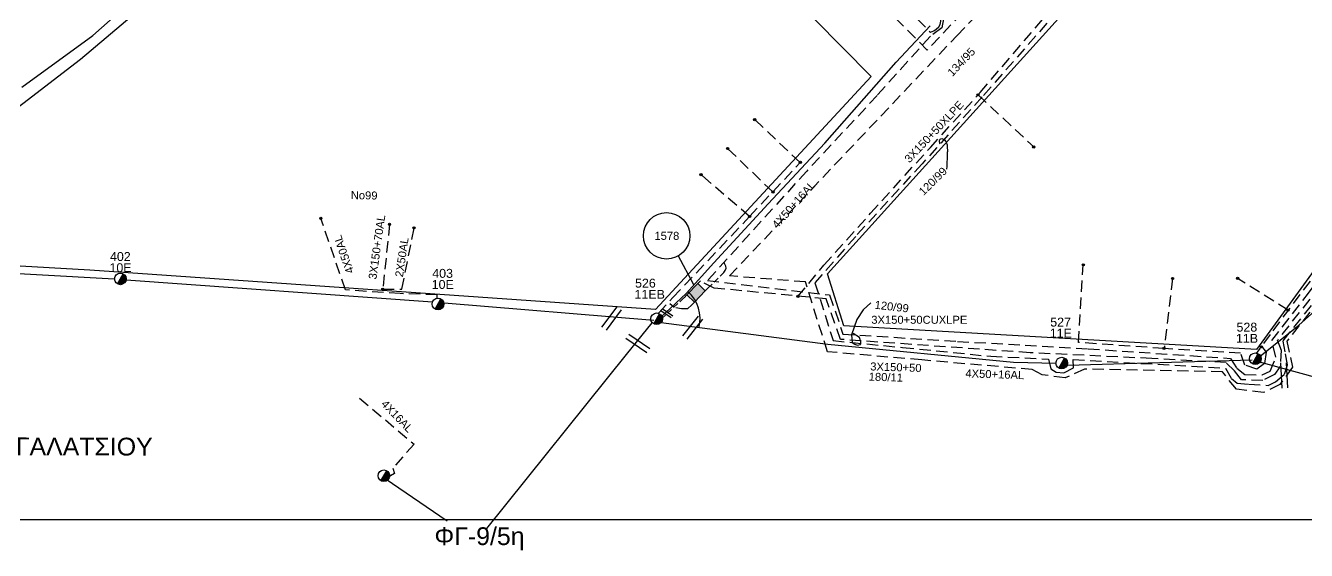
# Model space of a CAD drawing. Header units: millimetres. Extents: x 751 to 1825, y 360 to 872.
# Drawn here: x 971.9 to 1115.8, y 366.4 to 425.4 of the extents above; entities that cross this region are included whole.
import ezdxf

# ---------------------------------------------------------------- set-up
doc = ezdxf.new("R2010")
doc.units = ezdxf.units.MM
doc.linetypes.add('DASHED', pattern=[19.05, 12.7, -6.35])
for name, color, linetype in [('Link Box 4 Διευθύνσεων', 7, 'Continuous'), ('Άγνωστα', 7, 'Continuous'), ('Γέφυρες Εναέριου Δικτύου', 7, 'Continuous'), ('Γυμνά εναέρια ΧΤ (1Φ)   2x50AL', 7, 'Continuous'), ('Γυμνά εναέρια ΧΤ και ΦΟΠ (3Φ)   4x50+16AL', 7, 'Continuous'), ('Επιγραφές - Σχήματα', 7, 'Continuous'), ('Καλώδια ΧΤ   3x150+50AL', 7, 'DASHED'), ('Καλώδια ΧΤ   3x150+50AL XLPE', 7, 'DASHED'), ('Καλώδια ΧΤ   3x150AL+50XLPE', 7, 'DASHED'), ('Στύλος ΦΜ', 7, 'Continuous'), ('Στύλος ΦΜ @ 1', 7, 'Continuous'), ('Συνδέσεις', 7, 'Continuous'), ('Τομή', 7, 'Continuous'), ('Υπόβαθρο ΔΕΗ', 7, 'Continuous'), ('Υπόγεια καλώδια Δικτύου ΧΤ και Παρ. ΧΤ - 3X150+70 AL', 7, 'DASHED'), ('Υπόγεια καλώδια Παροχών ΧΤ   4x16AL', 7, 'DASHED'), ('Υπόγεια καλώδια Παροχών ΧΤ   4x50AL', 7, 'DASHED')]:
    doc.layers.add(name, color=color, linetype=linetype)
doc.styles.get("Standard").update_dxf_attribs({"font": 'ARIAL.TTF'})
doc.linetypes.add('SYN_LINE', pattern='A,0.5,-0.0001,["/\\/\\/\\/",Standard,S=0.1,R=0,X=0,Y=-0.05],-0.25', length=0.7501)

# ---------------------------------------------------------------- blocks, each defined once
blk = doc.blocks.new('ΥΠΑΡΧΩΝ ΤΣΙΜΕΝΤΕΝΙΟΣ ΣΤΥΛΟΣ')
at = {"layer": 'Στύλος ΦΜ'}
blk.add_hatch(color=256, dxfattribs=at).paths.add_polyline_path([(-1.29, -2.28, 0.574793), (2.62, 0, 0.268822), (1.3, 2.27)])
blk.add_line((-1.29, -2.28), (1.3, 2.27), dxfattribs=at)
blk.add_circle((0, 0), 2.62, dxfattribs=at)
at = {"layer": 'Στύλος ΦΜ', "flags": 4}
for tag, p in [('ΑΡΙΘΜΟΣ', (-4.68, 8.05)), ('ΤΥΠΟΣ', (-4.91, 3.03))]:
    blk.add_attdef(tag, p, '', height=4, dxfattribs=at)
blk = doc.blocks.new('ΤΟΜΗ')
at = {"layer": 'Τομή', "ltscale": 40}
for p, q in [((-5.68, 0), (5.68, 0)), ((5.68, -2.33), (-5.68, -2.33))]:
    blk.add_line(p, q, dxfattribs=at)
blk = doc.blocks.new('_ΣΥΝΔΕΣΗ')
at = {"layer": 'Συνδέσεις', "linetype": 'SYN_LINE', "ltscale": 40}
blk.add_hatch(color=256, dxfattribs=at).paths.add_polyline_path([(0.5, -0.01, 1), (-0.5, -0.01, 1)])
at = {"layer": 'Συνδέσεις'}
blk.add_circle((0, -0.01), 0.5, dxfattribs=at)
blk = doc.blocks.new('LINK BOX 4 ΑΝΑΧΩΡΗΣΕΩΝ')
at = {"layer": 'Link Box 4 Διευθύνσεων', "ltscale": 40}
blk.add_hatch(color=256, dxfattribs=at).paths.add_polyline_path([(-3.54, 0), (-3.54, -4.67), (3.54, -4.67), (3.54, 0)])
for p, q in [((-3.54, 0), (-5.33, 0)), ((5.33, 0), (3.54, 0)), ((-3.54, -4.67), (-5.33, -4.67)), ((5.33, -4.67), (3.54, -4.67))]:
    blk.add_line(p, q, dxfattribs=at)
blk.add_lwpolyline([(-3.54, -4.67), (-3.54, 0), (3.54, 0), (3.54, -4.67)], close=True, dxfattribs=at)

msp = doc.modelspace()

# ---------------------------------------------------------------- linework, layer by layer
at = {"layer": 'Άγνωστα', "color": 151, "linetype": 'DASHED', "ltscale": 0.1}
for points in [[(1042.99, 393.09), (1044.62, 394.84), (1053.25, 403.96), (1058.93, 410.03), (1053.84, 414.86)], [(1055.85, 406.74), (1050.78, 411.6)], [(1053.25, 403.96), (1047.78, 408.68)]]:
    msp.add_lwpolyline(points, dxfattribs=at)
at = {"layer": 'Άγνωστα', "color": 27, "linetype": 'DASHED', "ltscale": 0.1}
for points in [[(1100.8, 396.98), (1099.84, 389.12)], [(1113.8, 393.42), (1108.11, 397.01)]]:
    msp.add_lwpolyline(points, dxfattribs=at)
at = {"layer": 'Άγνωστα', "color": 173, "ltscale": 0.1}
msp.add_lwpolyline([(1161.24, 371), (1150.83, 375.43), (1149.66, 376.15), (1141.13, 378.33), (1131.65, 381.62), (1117.98, 385.54), (1110.47, 387.61)], dxfattribs=at)
at = {"layer": 'Άγνωστα', "color": 6, "ltscale": 0.1}
msp.add_lwpolyline([(1012.28, 374.48), (1019.26, 369.75)], dxfattribs=at)
at = {"layer": 'Γέφυρες Εναέριου Δικτύου', "ltscale": 0.1}
msp.add_arc((1043.77, 392.54), 3.91, 343.9683, 49.5528, dxfattribs=at)
at = {"layer": 'Γυμνά εναέρια ΧΤ (1Φ)   2x50AL', "color": 1, "linetype": 'DASHED', "ltscale": 0.1}
msp.add_lwpolyline([(1012.01, 395.79), (1014.16, 395.79), (1015.53, 402.68)], dxfattribs=at)
at = {"layer": 'Γυμνά εναέρια ΧΤ και ΦΟΠ (3Φ)   4x50+16AL', "color": 85, "ltscale": 0.1}
for points in [[(971.44, 418.52), (979.41, 424.33), (993.08, 436.48), (1002.55, 444.29)], [(1110.47, 388.12), (1114.99, 391.73), (1120.29, 396.45), (1128.29, 403.34)]]:
    msp.add_lwpolyline(points, dxfattribs=at)
at = {"layer": 'Γυμνά εναέρια ΧΤ και ΦΟΠ (3Φ)   4x50+16AL', "color": 30, "linetype": 'DASHED', "ltscale": 0.1}
for points in [[(1075.03, 426.36), (1075.05, 426.2), (1074.85, 425.2), (1073.59, 424.25), (1067.6, 417.59), (1059.67, 409.07), (1048.53, 396.78), (1048.53, 396.78)], [(1048.52, 396.77), (1062.24, 395.14), (1063.75, 390.74), (1076.64, 389.92), (1091.33, 389.08), (1107.32, 388.01), (1108.02, 386.91), (1108.93, 386.18), (1110.89, 386.15), (1111.78, 386.56), (1112.4, 388.13), (1111.96, 389.99)]]:
    msp.add_lwpolyline(points, dxfattribs=at)
at = {"layer": 'Γυμνά εναέρια ΧΤ και ΦΟΠ (3Φ)   4x50+16AL', "color": 2, "ltscale": 0.1}
msp.add_lwpolyline([(1043.25, 392.61), (1046.1, 395.29), (1049.21, 398.74), (1055.33, 405.39), (1061.72, 412.23), (1069.72, 421.31), (1073.54, 425.42)], dxfattribs=at)
at = {"layer": 'Γυμνά εναέρια ΧΤ και ΦΟΠ (3Φ)   4x50+16AL', "color": 1, "ltscale": 0.1}
for points in [[(956.93, 398.35), (981.81, 396.95)], [(983.16, 396.86), (1017.6, 394.35)], [(1018.9, 394.25), (1042.48, 392.3)]]:
    msp.add_lwpolyline(points, dxfattribs=at)
at = {"layer": 'Γυμνά εναέρια ΧΤ και ΦΟΠ (3Φ)   4x50+16AL', "color": 6, "ltscale": 0.1}
msp.add_lwpolyline([(1023.69, 368.88), (1039.4, 388.43), (1042.28, 392.02)], dxfattribs=at)
at = {"layer": 'Γυμνά εναέρια ΧΤ και ΦΟΠ (3Φ)   4x50+16AL', "color": 27, "ltscale": 0.1}
for points in [[(1087.7, 387.44), (1082.91, 387.56), (1062.03, 389.58), (1043.3, 392.01)], [(1109.75, 387.79), (1089, 387.22)]]:
    msp.add_lwpolyline(points, dxfattribs=at)
at = {"layer": 'Επιγραφές - Σχήματα', "ltscale": 0.1}
msp.add_lwpolyline([(1720, 856.45), (751.91, 856.45), (751.91, 369.88), (1720, 369.88)], close=True, dxfattribs=at)
for points in [[(1074.66, 412.1), (1074.6, 412.35), (1074.61, 412.53), (1074.66, 412.65), (1074.74, 412.7), (1074.85, 412.72), (1074.97, 412.69), (1075.09, 412.63), (1075.19, 412.55), (1075.28, 412.45), (1075.35, 412.35), (1075.39, 412.23), (1075.43, 412.12), (1075.45, 412.01), (1075.46, 411.9), (1075.47, 411.8), (1075.47, 411.7), (1075.47, 411.62), (1075.48, 411.55), (1075.48, 411.49), (1075.48, 411.42), (1075.48, 411.35), (1075.48, 411.27), (1075.47, 411.18), (1075.47, 411.07), (1075.47, 410.93), (1075.46, 410.77), (1075.45, 410.58), (1075.45, 410.38), (1075.44, 410.14), (1075.43, 409.88), (1075.41, 409.6), (1075.4, 409.29)], [(1066.87, 394.25), (1066.03, 393.45), (1065.3, 392.39), (1064.69, 390.66), (1064.78, 389.8), (1065.07, 389.6), (1065.33, 389.51), (1065.71, 389.57), (1065.75, 389.86), (1065.59, 390.34), (1064.91, 390.82)]]:
    msp.add_lwpolyline(points, dxfattribs=at)
at = {"layer": 'Επιγραφές - Σχήματα', "color": 7}
msp.add_lwpolyline([(1045.17, 399.61), (1046.96, 396.3)], dxfattribs=at)
at = {"layer": 'Επιγραφές - Σχήματα', "ltscale": 0.1}
msp.add_circle((1043.92, 401.79), 2.61, dxfattribs=at)
at = {"layer": 'Καλώδια ΧΤ   3x150+50AL', "color": 7, "ltscale": 0.1}
msp.add_lwpolyline([(1143.55, 410.12), (1135.59, 415.55), (1134.73, 416.13), (1130.88, 411), (1129.85, 411.04), (1119.81, 397.65), (1113.66, 389.96), (1114.27, 387.01), (1112.87, 385.08), (1111.04, 384.16), (1107.98, 384.55), (1106.4, 386.5), (1090.9, 386.8), (1088.71, 385.82), (1086.13, 386.16), (1085.03, 386.75), (1072.6, 387.83), (1062, 388.75), (1059.54, 396.61), (1050.99, 397.28), (1076.56, 424.3), (1104.75, 454.07), (1093.83, 464.43)], dxfattribs=at)
at = {"layer": 'Καλώδια ΧΤ   3x150+50AL', "color": 4, "ltscale": 0.1}
for points in [[(1048.3, 453.25), (1046.72, 451.96), (1073.58, 424.69), (1073.95, 424.85), (1074.23, 425.02), (1074.51, 425.31), (1074.68, 425.57), (1074.76, 425.94), (1074.8, 426.19), (1074.81, 426.46), (1074.77, 426.73), (1074.62, 426.99), (1074.52, 427.16), (1074.5, 427.32), (1074.82, 427.56), (1075.16, 427.92), (1075.38, 428.22), (1075.61, 428.5), (1075.79, 428.74), (1085.55, 439.25), (1085.73, 439.62)], [(1088.89, 441.33), (1089.67, 441.7), (1090.06, 441.72), (1090.51, 441.37), (1090.08, 440.36), (1088.93, 439.4), (1073.23, 422.68), (1059.27, 436.67)]]:
    msp.add_lwpolyline(points, dxfattribs=at)
at = {"layer": 'Καλώδια ΧΤ   3x150+50AL', "color": 151, "linetype": 'DASHED', "ltscale": 0.1}
msp.add_lwpolyline([(1078.93, 417.65), (1085.19, 411.79)], dxfattribs=at)
at = {"layer": 'Καλώδια ΧΤ   3x150+50AL', "color": 1, "ltscale": 0.05}
for points in [[(1048.57, 395.92), (1050.37, 397.65), (1050.52, 397.88), (1050.6, 398.14), (1050.58, 398.36), (1050.52, 398.54), (1050.42, 398.69), (1050.32, 398.76)], [(1045.87, 394.81), (1043.45, 392.56)], [(1046.74, 394.02), (1046.27, 393.58), (1045.59, 393.58), (1044.78, 393.74), (1044.11, 394.29)]]:
    msp.add_lwpolyline(points, dxfattribs=at)
at = {"layer": 'Καλώδια ΧΤ   3x150+50AL XLPE', "color": 151, "linetype": 'DASHED', "ltscale": 0.1}
msp.add_lwpolyline([(1058.68, 394.97), (1061.59, 398.49), (1066.85, 404.33), (1073.57, 411.74), (1079.18, 417.92), (1088.2, 428.47), (1095.89, 436.7), (1095.95, 437.92), (1096.68, 438.71), (1097.65, 438.68), (1097.65, 438.68)], dxfattribs=at)
at = {"layer": 'Καλώδια ΧΤ   3x150AL+50XLPE', "color": 2, "linetype": 'DASHED', "ltscale": 0.1}
for points in [[(1086.68, 425.7), (1079.4, 417.41), (1072.64, 409.89), (1065.18, 401.73), (1060.6, 396.49), (1062.63, 390), (1070.45, 389.24), (1080.38, 388.24), (1086.86, 387.93), (1087.1, 386.84), (1087.71, 386.46), (1088.57, 386.39), (1089.66, 386.94), (1089.63, 387.88), (1106.77, 386.91), (1107.41, 385.75), (1108.05, 385.23), (1109.38, 385.09), (1111.56, 384.97), (1112.36, 385.37), (1113.38, 386.22), (1113.74, 387.27), (1113.45, 388.76), (1113.24, 389.93)], [(1113.25, 389.98), (1116.87, 394.54), (1122.06, 401.18), (1126.95, 407.6), (1129.84, 411.8), (1130.62, 411.7), (1131.83, 413.26), (1134.51, 416.68), (1143.44, 410.47), (1143.44, 410.47), (1143.44, 410.47)]]:
    msp.add_lwpolyline(points, dxfattribs=at)
at = {"layer": 'Υπόβαθρο ΔΕΗ', "ltscale": 0.1}
for points in [[(1179.27, 484.03), (1110.25, 388.99), (1063.83, 391.65), (1061.99, 397.51), (1140.2, 484.03), (1169.05, 512.39), (1194.14, 504.76), (1194.25, 504.38)], [(979.07, 397.94), (957.5, 399.17), (958.05, 406.34), (978.01, 421.67), (1025.43, 461.73), (1066.93, 419.7), (1042.66, 393.5)]]:
    msp.add_lwpolyline(points, close=True, dxfattribs=at)
at = {"layer": 'Υπόγεια καλώδια Δικτύου ΧΤ και Παρ. ΧΤ - 3X150+70 AL', "color": 27, "linetype": 'DASHED', "ltscale": 0.1}
for points in [[(1144.52, 411.92), (1144.52, 411.92), (1144.52, 411.92), (1133.58, 419.8), (1131.91, 417.66), (1132.02, 416.62), (1130.73, 414.64), (1129.59, 414.83), (1126.86, 410.99), (1121.87, 404.23), (1116.26, 396.71), (1111.77, 390.71), (1110.17, 388.53)], [(1110.79, 389.37), (1111.33, 388.7), (1111.13, 387.45), (1110.27, 386.78), (1108.93, 387.25), (1108.45, 388.58), (1099.84, 389.12), (1090.21, 389.79), (1090.76, 398.52)]]:
    msp.add_lwpolyline(points, dxfattribs=at)
at = {"layer": 'Υπόγεια καλώδια Δικτύου ΧΤ και Παρ. ΧΤ - 3X150+70 AL', "color": 30, "linetype": 'DASHED', "ltscale": 0.1}
msp.add_lwpolyline([(1111.96, 390.01), (1111.96, 390.01), (1116.08, 395.34), (1121.52, 402.54), (1124.94, 407.01), (1127.04, 410.07), (1129.58, 413.55), (1130.56, 413.55), (1131.71, 415.09), (1132.89, 416.51), (1132.65, 417.28), (1133.91, 418.91), (1144.26, 411.57), (1144.26, 411.57), (1144.26, 411.57)], dxfattribs=at)
at = {"layer": 'Υπόγεια καλώδια Δικτύου ΧΤ και Παρ. ΧΤ - 3X150+70 AL', "color": 151, "linetype": 'DASHED', "ltscale": 0.1}
for points in [[(1143.99, 411.21), (1143.99, 411.21), (1143.99, 411.21), (1134.62, 417.71), (1130.42, 412.27), (1129.44, 412.59), (1126.28, 407.89), (1123.52, 404.24), (1118.59, 397.66), (1112.62, 390.09), (1112.62, 390.08)], [(1112.58, 390.1), (1113.02, 388.94), (1112.88, 387.08), (1112.28, 386.21), (1110.95, 385.52), (1108.54, 385.61), (1107.78, 386.59), (1106.81, 387.54), (1098.46, 387.99), (1084.78, 388.64), (1063.48, 390.14), (1061.84, 394.71), (1049.27, 395.91), (1047.7, 396.69)]]:
    msp.add_lwpolyline(points, dxfattribs=at)
at = {"layer": 'Υπόγεια καλώδια Δικτύου ΧΤ και Παρ. ΧΤ - 3X150+70 AL', "color": 1, "linetype": 'DASHED', "ltscale": 0.1}
msp.add_lwpolyline([(1012.77, 403.08), (1011.97, 395.42)], dxfattribs=at)
at = {"layer": 'Υπόγεια καλώδια Παροχών ΧΤ   4x16AL', "color": 6, "linetype": 'DASHED', "ltscale": 0.1}
msp.add_lwpolyline([(1009.38, 383.53), (1015.52, 378.37), (1013.13, 375.65), (1013.33, 375.05), (1012.88, 374.78), (1012.44, 374.73)], dxfattribs=at)
at = {"layer": 'Υπόγεια καλώδια Παροχών ΧΤ   4x50AL', "color": 1, "linetype": 'DASHED', "ltscale": 0.1}
msp.add_lwpolyline([(1018.13, 394.79), (1018.13, 395.16), (1013.98, 395.29), (1007.82, 395.7), (1005.04, 403.74)], dxfattribs=at)

# ---------------------------------------------------------------- block references
at = {"layer": 'Link Box 4 Διευθύνσεων', "xscale": 0.25, "yscale": 0.25, "zscale": 0.25, "rotation": 46.33789210479172}
msp.add_blockref('LINK BOX 4 ΑΝΑΧΩΡΗΣΕΩΝ', (1046.81, 395.78), dxfattribs=at)
at = {"layer": 'Στύλος ΦΜ @ 1', "ltscale": 0.1, "xscale": 0.25, "yscale": 0.25, "zscale": 0.25}
msp.add_blockref('ΥΠΑΡΧΩΝ ΤΣΙΜΕΝΤΕΝΙΟΣ ΣΤΥΛΟΣ', (982.51, 396.95), dxfattribs=at).add_auto_attribs({'ΤΥΠΟΣ': '10E', 'ΑΡΙΘΜΟΣ': '402'})
at = {"layer": 'Στύλος ΦΜ @ 1', "ltscale": 0.1}
ref = msp.add_blockref('ΥΠΑΡΧΩΝ ΤΣΙΜΕΝΤΕΝΙΟΣ ΣΤΥΛΟΣ', (1018.22, 394.12), dxfattribs=dict(at, xscale=0.25, yscale=0.25, zscale=0.25))
ref.add_attrib('ΤΥΠΟΣ', '10E', (1017.51, 395.82), dxfattribs={"layer": 'Στύλος ΦΜ', "height": 1, "flags": 4})
ref.add_attrib('ΑΡΙΘΜΟΣ', '403', (1017.57, 397.07), dxfattribs={"layer": 'Στύλος ΦΜ', "height": 1, "flags": 4})
ref = msp.add_blockref('ΥΠΑΡΧΩΝ ΤΣΙΜΕΝΤΕΝΙΟΣ ΣΤΥΛΟΣ', (1042.8, 392.46), dxfattribs=dict(at, xscale=0.25, yscale=0.25, zscale=0.25))
ref.add_attrib('ΤΥΠΟΣ', '11EB', (1040.31, 394.71), dxfattribs={"layer": 'Στύλος ΦΜ', "height": 1, "flags": 4})
ref.add_attrib('ΑΡΙΘΜΟΣ', '526', (1040.37, 395.97), dxfattribs={"layer": 'Στύλος ΦΜ', "height": 1, "flags": 4})
ref = msp.add_blockref('ΥΠΑΡΧΩΝ ΤΣΙΜΕΝΤΕΝΙΟΣ ΣΤΥΛΟΣ', (1088.34, 387.48), dxfattribs=dict(at, xscale=0.25, yscale=0.25, zscale=0.25))
ref.add_attrib('ΤΥΠΟΣ', '11E', (1086.99, 390.34), dxfattribs={"layer": 'Στύλος ΦΜ', "height": 1, "flags": 4})
ref.add_attrib('ΑΡΙΘΜΟΣ', '527', (1087.05, 391.59), dxfattribs={"layer": 'Στύλος ΦΜ', "height": 1, "flags": 4})
ref = msp.add_blockref('ΥΠΑΡΧΩΝ ΤΣΙΜΕΝΤΕΝΙΟΣ ΣΤΥΛΟΣ', (1110.11, 387.97), dxfattribs=dict(at, xscale=0.25, yscale=0.25, zscale=0.25))
ref.add_attrib('ΤΥΠΟΣ', '11B', (1107.93, 389.76), dxfattribs={"layer": 'Στύλος ΦΜ', "height": 1, "flags": 4})
ref.add_attrib('ΑΡΙΘΜΟΣ', '528', (1107.99, 391.02), dxfattribs={"layer": 'Στύλος ΦΜ', "height": 1, "flags": 4})
at = {"layer": 'Στύλος ΦΜ @ 1', "ltscale": 0.1, "xscale": 0.25, "yscale": 0.25, "zscale": 0.25}
msp.add_blockref('ΥΠΑΡΧΩΝ ΤΣΙΜΕΝΤΕΝΙΟΣ ΣΤΥΛΟΣ', (1012.13, 374.81), dxfattribs=at)
at = {"layer": 'Συνδέσεις', "ltscale": 0.1, "xscale": 0.25, "yscale": 0.25, "zscale": 0.25}
for p in [(1078.93, 417.65), (1053.83, 414.87), (1085.19, 411.79), (1050.78, 411.61), (1058.96, 410.07), (1047.78, 408.68), (1055.88, 406.71), (1005.04, 403.75), (1012.76, 403.09), (1053.25, 403.97), (1015.53, 402.69), (1090.76, 398.53), (1100.8, 396.99), (1108.11, 397.01), (1012.01, 395.79), (1058.68, 394.99), (1113.79, 393.43), (1099.83, 389.13), (1110.79, 389.31)]:
    msp.add_blockref('_ΣΥΝΔΕΣΗ', p, dxfattribs=at)
at = {"layer": 'Τομή', "ltscale": 0.1}
for p, xscale, yscale, zscale, rotation in [((1037.96, 392.32), 0.2500000000000611, 0.2500000000000611, 0.2500000000000611, 233.1192126504186), ((1044.02, 393.2), 0.1250000000000092, 0.1250000000000092, 0.1250000000000092, 325.4114287707406), ((1047.08, 391.29), 0.2500000000000155, 0.2500000000000155, 0.2500000000000155, 232.0419378920822), ((1040.85, 389.93), 0.2500000000000185, 0.2500000000000185, 0.2500000000000185, 325.4114287707406), ((1113.06, 386.07), 0.2499999999999994, 0.2499999999999994, 0.2499999999999994, 93.27681361442403)]:
    msp.add_blockref('ΤΟΜΗ', p, dxfattribs=dict(at, xscale=xscale, yscale=yscale, zscale=zscale, rotation=rotation))

# ---------------------------------------------------------------- texts
at = {"layer": 'Γυμνά εναέρια ΧΤ (1Φ)   2x50AL', "color": 7, "ltscale": 0.1, "insert": (1013.38, 397.23), "char_height": 0.9, "width": 84.1859, "attachment_point": 1, "rotation": 81.6272}
msp.add_mtext('2X50AL', dxfattribs=at)
at = {"layer": 'Γυμνά εναέρια ΧΤ και ΦΟΠ (3Φ)   4x50+16AL', "color": 7, "ltscale": 0.1, "char_height": 0.9, "width": 84.1859, "attachment_point": 1}
for s, insert, rotation in [('4X50+16AL', (1055.68, 403.12), 48.4292), ('3X150+50', (1066.83, 387.56), 358.119), ('180/11', (1066.66, 386.41), 358.119), ('4X50+16AL', (1077.53, 386.78), 358.119)]:
    msp.add_mtext(s, dxfattribs=dict(at, insert=insert, rotation=rotation))
at = {"layer": 'Επιγραφές - Σχήματα', "ltscale": 0.1, "char_height": 0.9, "width": 2.2669, "attachment_point": 1}
for s, insert, rotation in [('134/95', (1075.4, 420.27), 46.3938), ('120/99', (1072.17, 406.9), 44.7461), ('No99', (1008.42, 406.82), 359.1099), ('120/99', (1067.37, 394.5), 353.4296)]:
    msp.add_mtext(s, dxfattribs=dict(at, insert=insert, rotation=rotation))
at = {"layer": 'Επιγραφές - Σχήματα', "ltscale": 0.1}
for s, insert, char_height, width, attachment_point in [('1578', (1042.55, 402.24), 0.9, 8.5591, 1), ('ΦΓ-9/5η', (1022.88, 367.71), 2, 6.1441, 5)]:
    msp.add_mtext(s, dxfattribs=dict(at, insert=insert, char_height=char_height, width=width, attachment_point=attachment_point))
at = {"layer": 'Επιγραφές - Σχήματα', "ltscale": 0.1, "insert": (978.45, 378.08), "char_height": 2, "attachment_point": 5, "rotation": 359.8872}
msp.add_mtext('ΓΑΛΑΤΣΙΟΥ', dxfattribs=at)
at = {"layer": 'Καλώδια ΧΤ   3x150+50AL XLPE', "color": 7, "linetype": 'DASHED', "ltscale": 0.1, "insert": (1070.57, 410.55), "char_height": 0.9, "width": 84.1859, "attachment_point": 1, "rotation": 46.565}
msp.add_mtext('3X150+50XLPE', dxfattribs=at)
at = {"layer": 'Καλώδια ΧΤ   3x150AL+50XLPE', "color": 7, "linetype": 'DASHED', "ltscale": 0.1, "insert": (1066.93, 392.8), "char_height": 0.9, "width": 84.1859, "attachment_point": 1}
msp.add_mtext('3X150+50CUXLPE', dxfattribs=at)
at = {"layer": 'Υπόγεια καλώδια Δικτύου ΧΤ και Παρ. ΧΤ - 3X150+70 AL', "color": 7, "linetype": 'DASHED', "ltscale": 0.1, "insert": (1010.39, 396.97), "char_height": 0.9, "width": 84.1859, "attachment_point": 1, "rotation": 81.9762}
msp.add_mtext('3X150+70AL', dxfattribs=at)
at = {"layer": 'Υπόγεια καλώδια Παροχών ΧΤ   4x16AL', "color": 7, "linetype": 'DASHED', "ltscale": 0.1, "insert": (1012.4, 383.43), "char_height": 0.9, "width": 84.1859, "attachment_point": 1, "rotation": 313.9824}
msp.add_mtext('4X16AL', dxfattribs=at)
at = {"layer": 'Υπόγεια καλώδια Παροχών ΧΤ   4x50AL', "color": 7, "linetype": 'DASHED', "ltscale": 0.1, "insert": (1007.93, 397.44), "char_height": 0.9, "width": 84.1859, "attachment_point": 1, "rotation": 109.1084}
msp.add_mtext('4X50AL', dxfattribs=at)

doc.saveas('drawing.dxf')
